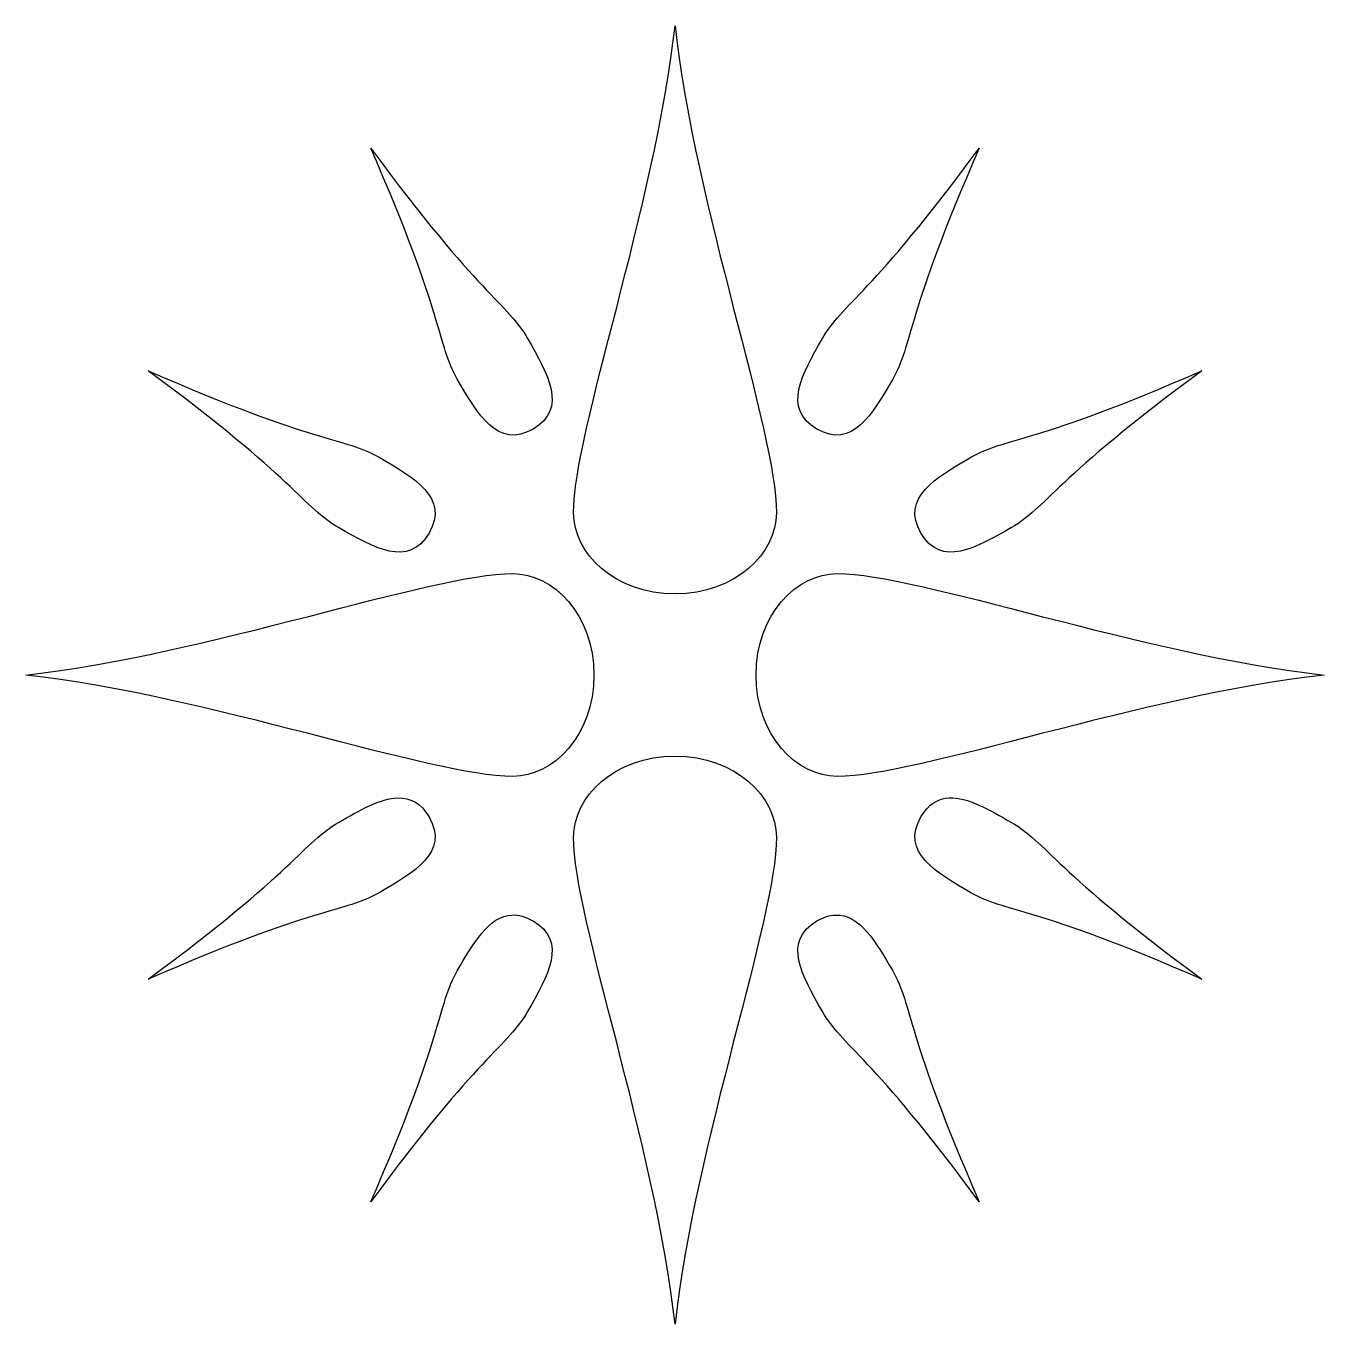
# Model space of a CAD drawing. Header units: centimetres. Extents: x -10.1 to 10.1, y -10.1 to 10.1.
import ezdxf

# ---------------------------------------------------------------- set-up
doc = ezdxf.new("R2010")
doc.units = ezdxf.units.CM
doc.header["$MEASUREMENT"] = 0
doc.layers.add('Layer 1', color=7, linetype='Continuous')

msp = doc.modelspace()

# ---------------------------------------------------------------- linework, layer by layer
at = {"layer": 'Layer 1'}
for points, knots in [([(0, 10.12031), (-0.31626, 7.27397), (-1.5813, 3.79511), (-1.5813, 2.53008), (-1.5813, 2.53008), (-1.5813, 1.89756), (-0.94878, 1.26504), (0, 1.26504), (0, 1.26504), (0.94878, 1.26504), (1.5813, 1.89756), (1.5813, 2.53008), (1.5813, 2.53008), (1.5813, 3.79512), (0.31626, 7.27398), (0, 10.12031)], [0, 0, 0, 0, 0.2, 0.2, 0.2, 0.2, 0.4, 0.4, 0.4, 0.4, 0.6, 0.6, 0.6, 0.6, 1, 1, 1, 1]), ([(-4.7439, 8.21618), (-3.59461, 5.59304), (-3.71078, 5.16124), (-3.39452, 4.61343), (-3.39452, 4.61343), (-3.07826, 4.06567), (-2.76158, 3.51833), (-2.21382, 3.83459), (-2.21382, 3.83459), (-1.66606, 4.15085), (-1.9819, 4.69819), (-2.29816, 5.24595), (-2.29816, 5.24595), (-2.61442, 5.79371), (-3.04685, 5.90925), (-4.7439, 8.21618)], [0, 0, 0, 0, 0.2, 0.2, 0.2, 0.2, 0.4, 0.4, 0.4, 0.4, 0.6, 0.6, 0.6, 0.6, 1, 1, 1, 1]), ([(4.7439, 8.21618), (3.04685, 5.9093), (2.61442, 5.79376), (2.29816, 5.24595), (2.29816, 5.24595), (1.9819, 4.69819), (1.66606, 4.15085), (2.21382, 3.83459), (2.21382, 3.83459), (2.76158, 3.51833), (3.07826, 4.06567), (3.39452, 4.61343), (3.39452, 4.61343), (3.71078, 5.16119), (3.59461, 5.59299), (4.7439, 8.21618)], [0, 0, 0, 0, 0.2, 0.2, 0.2, 0.2, 0.4, 0.4, 0.4, 0.4, 0.6, 0.6, 0.6, 0.6, 1, 1, 1, 1]), ([(-8.21618, 4.7439), (-5.9093, 3.04685), (-5.79376, 2.61442), (-5.24595, 2.29816), (-5.24595, 2.29816), (-4.69819, 1.9819), (-4.15085, 1.66606), (-3.83459, 2.21382), (-3.83459, 2.21382), (-3.51833, 2.76158), (-4.06567, 3.07826), (-4.61343, 3.39452), (-4.61343, 3.39452), (-5.16119, 3.71078), (-5.59299, 3.59461), (-8.21618, 4.7439)], [0, 0, 0, 0, 0.2, 0.2, 0.2, 0.2, 0.4, 0.4, 0.4, 0.4, 0.6, 0.6, 0.6, 0.6, 1, 1, 1, 1]), ([(8.21618, 4.7439), (5.59304, 3.59461), (5.16124, 3.71078), (4.61343, 3.39452), (4.61343, 3.39452), (4.06567, 3.07826), (3.51833, 2.76158), (3.83459, 2.21382), (3.83459, 2.21382), (4.15093, 1.66606), (4.69819, 1.9819), (5.24595, 2.29816), (5.24595, 2.29816), (5.79371, 2.61442), (5.90925, 3.04685), (8.21618, 4.7439)], [0, 0, 0, 0, 0.2, 0.2, 0.2, 0.2, 0.4, 0.4, 0.4, 0.4, 0.6, 0.6, 0.6, 0.6, 1, 1, 1, 1]), ([(-2.53008, 1.5813), (-3.79512, 1.5813), (-7.27398, 0.31626), (-10.12031, 0), (-10.12031, 0), (-7.27397, -0.31626), (-3.79511, -1.5813), (-2.53008, -1.5813), (-2.53008, -1.5813), (-1.89756, -1.5813), (-1.26504, -0.94878), (-1.26504, 0), (-1.26504, 0), (-1.26504, 0.94878), (-1.89756, 1.5813), (-2.53008, 1.5813)], [0, 0, 0, 0, 0.2, 0.2, 0.2, 0.2, 0.4, 0.4, 0.4, 0.4, 0.6, 0.6, 0.6, 0.6, 1, 1, 1, 1]), ([(2.53008, 1.5813), (1.89756, 1.5813), (1.26504, 0.94878), (1.26504, 0), (1.26504, 0), (1.26504, -0.94878), (1.89756, -1.5813), (2.53008, -1.5813), (2.53008, -1.5813), (3.79512, -1.5813), (7.27398, -0.31626), (10.12031, 0), (10.12031, 0), (7.27397, 0.31626), (3.79511, 1.5813), (2.53008, 1.5813)], [0, 0, 0, 0, 0.2, 0.2, 0.2, 0.2, 0.4, 0.4, 0.4, 0.4, 0.6, 0.6, 0.6, 0.6, 1, 1, 1, 1]), ([(0, -1.26504), (-0.94878, -1.26504), (-1.5813, -1.89756), (-1.5813, -2.53008), (-1.5813, -2.53008), (-1.5813, -3.79512), (-0.31626, -7.27398), (0, -10.12031), (0, -10.12031), (0.31626, -7.27397), (1.5813, -3.79511), (1.5813, -2.53008), (1.5813, -2.53008), (1.5813, -1.89756), (0.94878, -1.26504), (0, -1.26504)], [0, 0, 0, 0, 0.2, 0.2, 0.2, 0.2, 0.4, 0.4, 0.4, 0.4, 0.6, 0.6, 0.6, 0.6, 1, 1, 1, 1]), ([(-4.3196, -1.91603), (-4.59635, -1.92295), (-4.9207, -2.11042), (-5.24595, -2.29816), (-5.24595, -2.29816), (-5.79371, -2.61442), (-5.90925, -3.04685), (-8.21618, -4.7439), (-8.21618, -4.7439), (-5.59304, -3.59461), (-5.16124, -3.71078), (-4.61343, -3.39452), (-4.61343, -3.39452), (-4.06567, -3.07826), (-3.51833, -2.76158), (-3.83459, -2.21382), (-3.83459, -2.21382), (-3.96312, -1.9913), (-4.13019, -1.91126), (-4.31952, -1.91599), (-4.31952, -1.91599), (-4.31952, -1.91599), (-4.3196, -1.91603), (-4.3196, -1.91603)], [0, 0, 0, 0, 0.14285714, 0.14285714, 0.14285714, 0.14285714, 0.28571429, 0.28571429, 0.28571429, 0.28571429, 0.42857143, 0.42857143, 0.42857143, 0.42857143, 0.57142857, 0.57142857, 0.57142857, 0.57142857, 0.71428571, 0.71428571, 0.71428571, 0.71428571, 1, 1, 1, 1]), ([(4.27609, -1.91603), (4.10459, -1.92404), (3.95325, -2.00838), (3.83459, -2.21382), (3.83459, -2.21382), (3.51841, -2.76158), (4.06567, -3.07826), (4.61343, -3.39452), (4.61343, -3.39452), (5.16119, -3.71078), (5.59299, -3.59461), (8.21618, -4.7439), (8.21618, -4.7439), (5.9093, -3.04685), (5.79376, -2.61442), (5.24595, -2.29816), (5.24595, -2.29816), (4.90355, -2.10048), (4.56199, -1.90271), (4.27609, -1.91599), (4.27609, -1.91599), (4.27609, -1.91599), (4.27609, -1.91603), (4.27609, -1.91603)], [0, 0, 0, 0, 0.14285714, 0.14285714, 0.14285714, 0.14285714, 0.28571429, 0.28571429, 0.28571429, 0.28571429, 0.42857143, 0.42857143, 0.42857143, 0.42857143, 0.57142857, 0.57142857, 0.57142857, 0.57142857, 0.71428571, 0.71428571, 0.71428571, 0.71428571, 1, 1, 1, 1]), ([(-2.54189, -3.74241), (-2.89947, -3.75835), (-3.14742, -4.18551), (-3.39453, -4.61343), (-3.39453, -4.61343), (-3.71079, -5.16119), (-3.59462, -5.59299), (-4.74391, -8.21618), (-4.74391, -8.21618), (-3.04686, -5.9093), (-2.61443, -5.79376), (-2.29817, -5.24595), (-2.29817, -5.24595), (-1.98191, -4.69819), (-1.66607, -4.15085), (-2.21383, -3.83459), (-2.21383, -3.83459), (-2.33367, -3.76543), (-2.44187, -3.73794), (-2.5419, -3.74241), (-2.5419, -3.74241), (-2.5419, -3.74241), (-2.54189, -3.74241), (-2.54189, -3.74241)], [0, 0, 0, 0, 0.14285714, 0.14285714, 0.14285714, 0.14285714, 0.28571429, 0.28571429, 0.28571429, 0.28571429, 0.42857143, 0.42857143, 0.42857143, 0.42857143, 0.57142857, 0.57142857, 0.57142857, 0.57142857, 0.71428571, 0.71428571, 0.71428571, 0.71428571, 1, 1, 1, 1]), ([(2.49845, -3.74241), (2.41049, -3.74663), (2.31654, -3.7753), (2.21382, -3.83467), (2.21382, -3.83467), (1.66606, -4.15093), (1.9819, -4.69819), (2.29816, -5.24595), (2.29816, -5.24595), (2.61442, -5.79371), (3.04685, -5.90925), (4.7439, -8.21618), (4.7439, -8.21618), (3.59461, -5.59304), (3.71078, -5.16124), (3.39452, -4.61343), (3.39452, -4.61343), (3.13755, -4.16839), (2.87965, -3.72402), (2.49845, -3.74241)], [0, 0, 0, 0, 0.16666667, 0.16666667, 0.16666667, 0.16666667, 0.33333333, 0.33333333, 0.33333333, 0.33333333, 0.5, 0.5, 0.5, 0.5, 0.66666667, 0.66666667, 0.66666667, 0.66666667, 1, 1, 1, 1])]:
    msp.add_open_spline(points, degree=3, knots=knots, dxfattribs=at)

doc.saveas('drawing.dxf')
